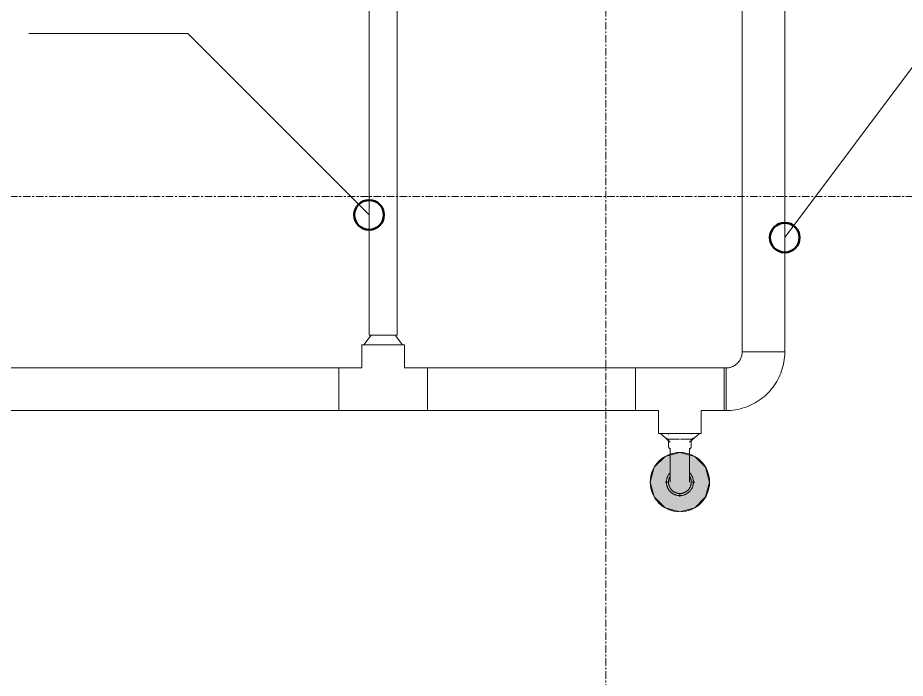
# Model space of a CAD drawing. Header units: inches. Extents: x -3679 to 241, y -496 to 1784.
# Drawn here: x -2050.6 to -1990.8, y 306.5 to 351 of the extents above; entities that cross this region are included whole.
import ezdxf

# ---------------------------------------------------------------- set-up
doc = ezdxf.new("R2010")
doc.units = ezdxf.units.IN
doc.header["$MEASUREMENT"] = 0
doc.linetypes.add('Grid Line', pattern=[0.875, 0.5, -0.125, 0.125, -0.125])
for name, color, linetype, lineweight in [('A-ANNO-NOTE', 250, 'Continuous', 9), ('G-ANNO-DIMS', 251, 'Continuous', 9), ('P-PIPE', 1, 'Continuous', 9), ('P-PIPE-CNTR', 1, 'Continuous', 9), ('S-GRID', 8, 'Continuous', 9)]:
    doc.layers.add(name, color=color, linetype=linetype, lineweight=lineweight)

# ---------------------------------------------------------------- blocks, each defined once
blk = doc.blocks.new('Victaulic-VicPress316-Elbow 90-45deg Style P568_P571 - Standard-V6-SECOND LEVEL')
at = {"layer": 'P-PIPE'}
for p, q in [((-388.767, 322.597), (-388.767, 322.182)), ((-387.234, 322.182), (-387.234, 322.597)), ((-387.228, 322.924), (-387.222, 322.924)), ((-388.658, 322.027), (-388.658, 321.136)), ((-387.343, 321.136), (-387.343, 322.03))]:
    blk.add_line(p, q, dxfattribs=at)
at = {"layer": 'P-PIPE', "flags": 128}
for points in [[(-388.767, 322.633), (-388.772, 322.633), (-388.778, 322.634), (-388.784, 322.634), (-388.79, 322.635), (-388.795, 322.636), (-388.801, 322.637), (-388.807, 322.639), (-388.812, 322.641), (-388.818, 322.643), (-388.823, 322.645), (-388.828, 322.647), (-388.834, 322.65), (-388.839, 322.653), (-388.844, 322.656), (-388.849, 322.659), (-388.853, 322.662), (-388.858, 322.666), (-388.862, 322.669), (-388.867, 322.673), (-388.871, 322.677), (-388.875, 322.682), (-388.879, 322.686), (-388.882, 322.691), (-388.886, 322.695), (-388.889, 322.7), (-388.892, 322.705), (-388.895, 322.71), (-388.897, 322.715), (-388.9, 322.721), (-388.902, 322.726)], [(-388.781, 322.924), (-388.775, 322.924), (-388.77, 322.924)], [(-388.76, 322.924), (-388.763, 322.924), (-388.766, 322.924), (-388.766, 322.924), (-388.767, 322.924)], [(-388.767, 322.924), (-388.766, 322.924), (-388.764, 322.924), (-388.761, 322.924)], [(-388.75, 322.633), (-388.755, 322.633), (-388.76, 322.633), (-388.763, 322.633), (-388.766, 322.633), (-388.766, 322.633), (-388.767, 322.633)], [(-388.767, 322.633), (-388.766, 322.633), (-388.764, 322.633), (-388.761, 322.633), (-388.757, 322.633), (-388.751, 322.633), (-388.745, 322.633), (-388.737, 322.633), (-388.728, 322.633), (-388.717, 322.633), (-388.706, 322.633), (-388.693, 322.633), (-388.68, 322.633), (-388.665, 322.633), (-388.649, 322.633), (-388.633, 322.633), (-388.615, 322.633), (-388.596, 322.633), (-388.576, 322.633), (-388.556, 322.633), (-388.534, 322.633), (-388.512, 322.633), (-388.488, 322.633), (-388.464, 322.633), (-388.44, 322.633), (-388.414, 322.633), (-388.388, 322.633), (-388.361, 322.633), (-388.334, 322.633), (-388.306, 322.633), (-388.278, 322.633), (-388.249, 322.633), (-388.22, 322.633), (-388.19, 322.633), (-388.16, 322.633), (-388.13, 322.633), (-388.1, 322.633), (-388.069, 322.633), (-388.039, 322.633), (-388.023, 322.633)], [(-387.969, 322.633), (-387.939, 322.633), (-387.908, 322.633), (-387.878, 322.633), (-387.848, 322.633), (-387.818, 322.633), (-387.788, 322.633), (-387.759, 322.633), (-387.73, 322.633), (-387.702, 322.633), (-387.674, 322.633), (-387.646, 322.633), (-387.619, 322.633), (-387.593, 322.633), (-387.567, 322.633), (-387.542, 322.633), (-387.518, 322.633), (-387.495, 322.633), (-387.472, 322.633), (-387.45, 322.633), (-387.429, 322.633), (-387.409, 322.633), (-387.39, 322.633), (-387.372, 322.633), (-387.355, 322.633), (-387.339, 322.633), (-387.324, 322.633), (-387.31, 322.633), (-387.297, 322.633), (-387.286, 322.633), (-387.275, 322.633), (-387.266, 322.633), (-387.257, 322.633), (-387.25, 322.633), (-387.245, 322.633), (-387.24, 322.633), (-387.237, 322.633), (-387.234, 322.633), (-387.234, 322.633), (-387.234, 322.633)], [(-387.234, 322.633), (-387.234, 322.633), (-387.236, 322.633), (-387.239, 322.633), (-387.243, 322.633), (-387.249, 322.633)], [(-387.234, 322.924), (-387.234, 322.924), (-387.236, 322.924), (-387.239, 322.924), (-387.243, 322.924)], [(-387.24, 322.924), (-387.237, 322.924), (-387.234, 322.924), (-387.234, 322.924), (-387.234, 322.924)], [(-387.099, 322.724), (-387.101, 322.718), (-387.104, 322.713), (-387.106, 322.708), (-387.109, 322.703), (-387.113, 322.698), (-387.116, 322.693), (-387.119, 322.689), (-387.123, 322.684), (-387.127, 322.68), (-387.131, 322.676), (-387.135, 322.672), (-387.14, 322.668), (-387.144, 322.664), (-387.149, 322.661), (-387.154, 322.657), (-387.158, 322.654), (-387.164, 322.651), (-387.169, 322.649), (-387.174, 322.646), (-387.179, 322.644), (-387.185, 322.642), (-387.19, 322.64), (-387.196, 322.638), (-387.202, 322.637), (-387.207, 322.636), (-387.213, 322.635), (-387.219, 322.634), (-387.225, 322.634), (-387.23, 322.633), (-387.234, 322.633)], [(-388.658, 321.964), (-388.666, 321.971), (-388.674, 321.978), (-388.682, 321.985), (-388.69, 321.993), (-388.698, 322.001), (-388.705, 322.009), (-388.711, 322.017), (-388.718, 322.026), (-388.724, 322.035), (-388.729, 322.045), (-388.735, 322.054), (-388.74, 322.064), (-388.744, 322.074), (-388.748, 322.084), (-388.752, 322.094), (-388.755, 322.105), (-388.758, 322.115), (-388.761, 322.126), (-388.763, 322.136), (-388.764, 322.147), (-388.765, 322.158), (-388.766, 322.169), (-388.767, 322.18), (-388.767, 322.182)], [(-387.234, 322.182), (-387.234, 322.171), (-387.234, 322.16), (-387.235, 322.149), (-387.237, 322.138), (-387.239, 322.128), (-387.241, 322.117), (-387.244, 322.106), (-387.247, 322.096), (-387.251, 322.086), (-387.255, 322.076), (-387.259, 322.066), (-387.264, 322.056), (-387.27, 322.046), (-387.275, 322.037), (-387.281, 322.028), (-387.287, 322.019), (-387.294, 322.01), (-387.301, 322.002), (-387.308, 321.994), (-387.316, 321.986), (-387.324, 321.979), (-387.332, 321.972), (-387.341, 321.965), (-387.343, 321.964)], [(-388.658, 321.136), (-388.658, 321.08), (-388.658, 321.024), (-388.658, 320.969), (-388.658, 320.914), (-388.658, 320.859), (-388.658, 320.805), (-388.658, 320.751), (-388.658, 320.698), (-388.658, 320.645), (-388.658, 320.593), (-388.658, 320.542), (-388.658, 320.493), (-388.658, 320.444), (-388.658, 320.396), (-388.658, 320.349), (-388.658, 320.304), (-388.658, 320.26), (-388.658, 320.217), (-388.658, 320.176), (-388.658, 320.137), (-388.658, 320.099), (-388.658, 320.062), (-388.658, 320.028), (-388.658, 319.995), (-388.658, 319.964), (-388.658, 319.934), (-388.658, 319.907), (-388.658, 319.882), (-388.658, 319.859), (-388.658, 319.837), (-388.658, 319.818), (-388.658, 319.801), (-388.658, 319.786), (-388.658, 319.774), (-388.658, 319.763), (-388.658, 319.755), (-388.658, 319.749), (-388.658, 319.745), (-388.658, 319.743), (-388.658, 319.743)], [(-387.343, 319.743), (-387.343, 319.744), (-387.343, 319.747), (-387.343, 319.753), (-387.343, 319.761), (-387.343, 319.771), (-387.343, 319.783), (-387.343, 319.797), (-387.343, 319.814), (-387.343, 319.832), (-387.343, 319.853), (-387.343, 319.875), (-387.343, 319.9), (-387.343, 319.927), (-387.343, 319.956), (-387.343, 319.986), (-387.343, 320.018), (-387.343, 320.053), (-387.343, 320.089), (-387.343, 320.126), (-387.343, 320.165), (-387.343, 320.206), (-387.343, 320.248), (-387.343, 320.292), (-387.343, 320.337), (-387.343, 320.383), (-387.343, 320.431), (-387.343, 320.479), (-387.343, 320.529), (-387.343, 320.58), (-387.343, 320.631), (-387.343, 320.683), (-387.343, 320.736), (-387.343, 320.79), (-387.343, 320.844), (-387.343, 320.899), (-387.343, 320.954), (-387.343, 321.009), (-387.343, 321.065), (-387.343, 321.121), (-387.343, 321.136)], [(-388.658, 320.375), (-388.679, 320.352), (-388.703, 320.324), (-388.726, 320.295), (-388.747, 320.266), (-388.767, 320.236), (-388.787, 320.204), (-388.804, 320.173), (-388.821, 320.14), (-388.836, 320.107), (-388.85, 320.073), (-388.863, 320.039), (-388.874, 320.004), (-388.883, 319.969), (-388.892, 319.934), (-388.899, 319.898), (-388.904, 319.862), (-388.908, 319.825), (-388.911, 319.789), (-388.912, 319.753), (-388.912, 319.716), (-388.91, 319.68), (-388.907, 319.643), (-388.902, 319.607), (-388.896, 319.571), (-388.888, 319.536), (-388.879, 319.5), (-388.869, 319.465), (-388.857, 319.431), (-388.844, 319.397), (-388.829, 319.363), (-388.813, 319.33), (-388.796, 319.298), (-388.778, 319.267), (-388.758, 319.236), (-388.737, 319.206), (-388.715, 319.177), (-388.692, 319.149), (-388.668, 319.122), (-388.642, 319.095), (-388.616, 319.07), (-388.589, 319.046), (-388.56, 319.023), (-388.531, 319.001), (-388.501, 318.981), (-388.47, 318.961), (-388.439, 318.943), (-388.406, 318.926), (-388.373, 318.911), (-388.34, 318.896), (-388.306, 318.883), (-388.271, 318.872), (-388.236, 318.862), (-388.2, 318.853), (-388.165, 318.846), (-388.129, 318.84), (-388.092, 318.836), (-388.056, 318.833), (-388.02, 318.831), (-388, 318.831)], [(-388.661, 320.131), (-388.676, 320.104), (-388.69, 320.077), (-388.703, 320.049), (-388.714, 320.021), (-388.725, 319.992), (-388.734, 319.963), (-388.743, 319.933), (-388.75, 319.903), (-388.755, 319.873), (-388.76, 319.843), (-388.763, 319.812), (-388.766, 319.782), (-388.766, 319.751), (-388.766, 319.72), (-388.765, 319.69), (-388.762, 319.659), (-388.758, 319.629), (-388.753, 319.599), (-388.746, 319.569), (-388.739, 319.539), (-388.73, 319.51), (-388.72, 319.481), (-388.709, 319.452), (-388.697, 319.424), (-388.684, 319.396), (-388.669, 319.369), (-388.654, 319.343), (-388.637, 319.317), (-388.62, 319.292), (-388.601, 319.267), (-388.582, 319.244), (-388.561, 319.221), (-388.54, 319.199), (-388.518, 319.178), (-388.495, 319.157), (-388.471, 319.138), (-388.446, 319.12), (-388.421, 319.102), (-388.395, 319.086), (-388.369, 319.071), (-388.341, 319.057), (-388.314, 319.043), (-388.285, 319.031), (-388.257, 319.021), (-388.228, 319.011), (-388.198, 319.002), (-388.168, 318.995), (-388.138, 318.989), (-388.108, 318.984), (-388.078, 318.98), (-388.047, 318.978), (-388.017, 318.976), (-388, 318.976)], [(-388, 318.831), (-387.964, 318.832), (-387.927, 318.834), (-387.891, 318.837), (-387.855, 318.842), (-387.819, 318.849), (-387.783, 318.857), (-387.748, 318.866), (-387.713, 318.877), (-387.679, 318.889), (-387.645, 318.903), (-387.612, 318.918), (-387.579, 318.934), (-387.547, 318.951), (-387.516, 318.97), (-387.485, 318.99), (-387.455, 319.011), (-387.427, 319.034), (-387.399, 319.057), (-387.372, 319.082), (-387.346, 319.107), (-387.321, 319.134), (-387.297, 319.162), (-387.274, 319.19), (-387.253, 319.22), (-387.233, 319.25), (-387.213, 319.281), (-387.196, 319.313), (-387.179, 319.345), (-387.164, 319.379), (-387.15, 319.412), (-387.137, 319.447), (-387.126, 319.481), (-387.117, 319.516), (-387.108, 319.552), (-387.101, 319.588), (-387.096, 319.624), (-387.092, 319.66), (-387.089, 319.696), (-387.088, 319.733), (-387.088, 319.769), (-387.09, 319.806), (-387.093, 319.842), (-387.098, 319.878), (-387.104, 319.914), (-387.112, 319.95), (-387.121, 319.985), (-387.131, 320.02), (-387.143, 320.055), (-387.156, 320.089), (-387.171, 320.122), (-387.187, 320.155), (-387.204, 320.187), (-387.222, 320.219), (-387.242, 320.25), (-387.263, 320.28), (-387.285, 320.309), (-387.308, 320.337), (-387.332, 320.364)], [(-388, 318.976), (-387.969, 318.977), (-387.939, 318.979), (-387.908, 318.982), (-387.878, 318.986), (-387.848, 318.992), (-387.818, 318.998), (-387.788, 319.006), (-387.759, 319.015), (-387.73, 319.025), (-387.702, 319.037), (-387.674, 319.049), (-387.646, 319.063), (-387.619, 319.078), (-387.593, 319.093), (-387.567, 319.11), (-387.542, 319.128), (-387.518, 319.147), (-387.495, 319.167), (-387.472, 319.187), (-387.45, 319.209), (-387.429, 319.231), (-387.409, 319.254), (-387.39, 319.278), (-387.372, 319.303), (-387.355, 319.329), (-387.339, 319.355), (-387.324, 319.382), (-387.31, 319.409), (-387.297, 319.437), (-387.286, 319.465), (-387.275, 319.494), (-387.266, 319.523), (-387.257, 319.553), (-387.25, 319.582), (-387.245, 319.613), (-387.24, 319.643), (-387.237, 319.673), (-387.234, 319.704), (-387.234, 319.735), (-387.234, 319.765), (-387.235, 319.796), (-387.238, 319.826), (-387.242, 319.857), (-387.247, 319.887), (-387.254, 319.917), (-387.261, 319.947), (-387.27, 319.976), (-387.28, 320.005), (-387.291, 320.034), (-387.303, 320.062), (-387.316, 320.089), (-387.331, 320.116), (-387.343, 320.137)]]:
    blk.add_lwpolyline(points, dxfattribs=at)
blk = doc.blocks.new('Elbow - Welded - Generic - Standard-1127339-SECOND LEVEL')
at = {"layer": 'P-PIPE'}
for p, q in [((-1.388, 2.52), (-1.245, 2.52)), ((-1.244, 2.52), (-1.017, 2.52)), ((-1.016, 2.52), (-0.719, 2.52)), ((-0.719, 2.52), (-0.372, 2.52)), ((-0.372, 2.52), (0.372, 2.52)), ((0.372, 2.52), (0.719, 2.52)), ((0.719, 2.52), (1.016, 2.52)), ((1.017, 2.52), (1.244, 2.52)), ((1.245, 2.52), (1.388, 2.52)), ((-2.52, 1.245), (-2.52, 1.388)), ((-2.52, 1.017), (-2.52, 1.244)), ((-2.52, 0.719), (-2.52, 1.016)), ((-2.52, 0.372), (-2.52, 0.719)), ((-2.52, -0.372), (-2.52, 0.372)), ((-2.52, -0.719), (-2.52, -0.372)), ((-2.52, -1.016), (-2.52, -0.719)), ((-2.52, -1.244), (-2.52, -1.017)), ((-2.52, -1.388), (-2.52, -1.245))]:
    blk.add_line(p, q, dxfattribs=at)
at = {"layer": 'P-PIPE', "flags": 128}
for points in [[(-2.52, -1.437), (-2.361, -1.434), (-2.203, -1.424), (-2.046, -1.409), (-1.889, -1.386), (-1.734, -1.358), (-1.579, -1.324), (-1.426, -1.283), (-1.275, -1.236), (-1.126, -1.183), (-0.979, -1.125), (-0.834, -1.06), (-0.693, -0.99), (-0.554, -0.914), (-0.418, -0.833), (-0.286, -0.746), (-0.157, -0.654), (-0.032, -0.557), (0.089, -0.455), (0.206, -0.348), (0.319, -0.237), (0.427, -0.121), (0.53, -0.001), (0.628, 0.123), (0.722, 0.25), (0.81, 0.382), (0.893, 0.517), (0.97, 0.655), (1.042, 0.796), (1.108, 0.94), (1.168, 1.086), (1.222, 1.235), (1.271, 1.385), (1.313, 1.538), (1.349, 1.692), (1.379, 1.847), (1.403, 2.004), (1.421, 2.161), (1.432, 2.319), (1.437, 2.477), (1.437, 2.52)], [(-1.437, 2.52), (-1.438, 2.476), (-1.44, 2.433), (-1.445, 2.39), (-1.451, 2.347), (-1.459, 2.305), (-1.468, 2.262), (-1.479, 2.22), (-1.492, 2.179), (-1.506, 2.138), (-1.522, 2.098), (-1.54, 2.059), (-1.559, 2.02), (-1.58, 1.982), (-1.602, 1.945), (-1.626, 1.908), (-1.651, 1.873), (-1.678, 1.839), (-1.706, 1.806), (-1.735, 1.774), (-1.765, 1.743), (-1.797, 1.713), (-1.83, 1.685), (-1.864, 1.658), (-1.899, 1.633), (-1.935, 1.609), (-1.972, 1.586), (-2.009, 1.565), (-2.048, 1.545), (-2.087, 1.527), (-2.127, 1.511), (-2.168, 1.496), (-2.209, 1.482), (-2.251, 1.471), (-2.293, 1.461), (-2.336, 1.453), (-2.378, 1.446), (-2.422, 1.441), (-2.465, 1.438), (-2.508, 1.437), (-2.52, 1.437)]]:
    blk.add_lwpolyline(points, dxfattribs=at)

msp = doc.modelspace()

# ---------------------------------------------------------------- hatches: boundary and pattern name
at = {"layer": 'A-ANNO-NOTE'}
msp.add_hatch(color=256, dxfattribs=at).paths.add_polyline_path([(-2006.003, 317.743), (-2005.003, 318.011), (-2004.271, 318.743), (-2004.003, 319.743), (-2004.271, 320.743), (-2005.003, 321.475), (-2006.003, 321.743), (-2007.003, 321.475), (-2007.735, 320.743), (-2008.003, 319.743), (-2007.735, 318.743), (-2007.003, 318.011)], flags=0)
h = msp.add_hatch(color=256, dxfattribs=at)
edge = h.paths.add_edge_path(flags=0)
edge.add_arc((-2006.003, 319.743), 2, 0, 360)

# ---------------------------------------------------------------- linework, layer by layer
for p, q in [((-2007.003, 321.475), (-2007.735, 320.743)), ((-2006.003, 321.743), (-2007.003, 321.475)), ((-2005.003, 321.475), (-2006.003, 321.743)), ((-2004.271, 320.743), (-2005.003, 321.475)), ((-2007.735, 320.743), (-2008.003, 319.743)), ((-2004.003, 319.743), (-2004.271, 320.743)), ((-2008.003, 319.743), (-2007.735, 318.743)), ((-2004.271, 318.743), (-2004.003, 319.743)), ((-2007.735, 318.743), (-2007.003, 318.011)), ((-2005.003, 318.011), (-2004.271, 318.743)), ((-2007.003, 318.011), (-2006.003, 317.743)), ((-2006.003, 317.743), (-2005.003, 318.011))]:
    msp.add_line(p, q, dxfattribs=at)
msp.add_circle((-2006.003, 319.743), 2, dxfattribs=at)
at = {"layer": 'G-ANNO-DIMS'}
for p, q in [((-2039.167, 349.966), (-2049.871, 349.966)), ((-2026.95, 337.748), (-2039.167, 349.966)), ((-1998.935, 336.217), (-1988.515, 350.146))]:
    msp.add_line(p, q, dxfattribs=at)
at = {"layer": 'G-ANNO-DIMS', "lineweight": 50}
for centre in [(-2026.95, 337.748), (-1998.935, 336.217)]:
    msp.add_circle(centre, 1, dxfattribs=at)
at = {"layer": 'P-PIPE'}
for p, q in [((-2001.81, 371.085), (-2001.81, 328.52)), ((-1998.935, 328.52), (-1998.935, 371.087)), ((-2026.95, 369.499), (-2026.95, 329.648)), ((-2025.05, 329.648), (-2025.05, 369.499)), ((-2026.813, 329.648), (-2027.313, 328.992)), ((-2025.05, 329.648), (-2026.95, 329.648)), ((-2024.688, 328.992), (-2025.188, 329.648)), ((-2027.437, 328.992), (-2027.437, 327.437)), ((-2027.437, 328.992), (-2024.563, 328.992)), ((-2024.563, 327.437), (-2024.563, 328.992)), ((-2001.761, 328.52), (-2001.81, 328.52)), ((-1998.935, 328.52), (-2001.761, 328.52)), ((-2028.992, 327.437), (-2129.008, 327.437)), ((-2027.437, 327.437), (-2028.992, 327.437)), ((-2028.992, 327.437), (-2028.992, 326.719)), ((-2028.992, 327.245), (-2028.992, 327.388)), ((-2028.992, 327.017), (-2028.992, 327.244)), ((-2023.008, 327.437), (-2024.563, 327.437)), ((-2008.995, 327.437), (-2023.008, 327.437)), ((-2023.008, 326.719), (-2023.008, 327.437)), ((-2023.008, 327.388), (-2023.008, 327.245)), ((-2023.008, 327.244), (-2023.008, 327.017)), ((-2003.011, 327.437), (-2008.995, 327.437)), ((-2008.995, 327.437), (-2008.995, 325.281)), ((-2008.995, 327.245), (-2008.995, 327.388)), ((-2008.995, 327.017), (-2008.995, 327.244)), ((-2002.892, 327.437), (-2003.011, 327.437)), ((-2003.011, 325.281), (-2003.011, 327.437)), ((-2003.011, 327.388), (-2003.011, 327.245)), ((-2003.011, 327.244), (-2003.011, 327.017)), ((-2002.892, 327.437), (-2002.892, 327.389)), ((-2002.892, 327.388), (-2002.892, 324.562)), ((-2028.992, 326.719), (-2028.992, 327.016)), ((-2028.992, 326.372), (-2028.992, 326.719)), ((-2028.992, 326.719), (-2028.992, 324.562)), ((-2023.008, 327.016), (-2023.008, 326.719)), ((-2023.008, 324.562), (-2023.008, 326.719)), ((-2023.008, 326.719), (-2023.008, 326.372)), ((-2008.995, 326.719), (-2008.995, 327.016)), ((-2008.995, 326.372), (-2008.995, 326.719)), ((-2003.011, 327.016), (-2003.011, 326.719)), ((-2003.011, 326.719), (-2003.011, 326.372)), ((-2028.992, 325.628), (-2028.992, 326.372)), ((-2023.008, 326.372), (-2023.008, 325.628)), ((-2008.995, 325.628), (-2008.995, 326.372)), ((-2003.011, 326.372), (-2003.011, 325.628)), ((-2028.992, 325.281), (-2028.992, 325.628)), ((-2023.008, 325.628), (-2023.008, 325.281)), ((-2008.995, 325.281), (-2008.995, 325.628)), ((-2003.011, 325.628), (-2003.011, 325.281)), ((-2028.992, 324.984), (-2028.992, 325.281)), ((-2028.992, 324.756), (-2028.992, 324.983)), ((-2023.008, 325.281), (-2023.008, 324.984)), ((-2023.008, 324.983), (-2023.008, 324.756)), ((-2008.995, 324.984), (-2008.995, 325.281)), ((-2008.995, 325.281), (-2008.995, 324.562)), ((-2008.995, 324.756), (-2008.995, 324.983)), ((-2003.011, 324.562), (-2003.011, 325.281)), ((-2003.011, 325.281), (-2003.011, 324.984)), ((-2003.011, 324.983), (-2003.011, 324.756)), ((-2129.008, 324.562), (-2028.992, 324.562)), ((-2028.992, 324.612), (-2028.992, 324.755)), ((-2028.992, 324.563), (-2023.008, 324.563)), ((-2023.008, 324.755), (-2023.008, 324.612)), ((-2023.008, 324.562), (-2008.995, 324.562)), ((-2008.995, 324.612), (-2008.995, 324.755)), ((-2008.995, 324.563), (-2007.44, 324.563)), ((-2007.44, 324.563), (-2007.44, 323.008)), ((-2004.566, 324.563), (-2003.011, 324.563)), ((-2004.566, 323.008), (-2004.566, 324.563)), ((-2003.011, 324.755), (-2003.011, 324.612)), ((-2003.011, 324.562), (-2002.892, 324.562)), ((-2004.566, 323.008), (-2007.44, 323.008)), ((-2007.315, 323.008), (-2006.653, 322.429)), ((-2005.352, 322.429), (-2004.69, 323.008))]:
    msp.add_line(p, q, dxfattribs=at)
at = {"layer": 'P-PIPE-CNTR'}
for p, q in [((-2007.003, 319.743), (-2006.739, 319.743)), ((-2005.267, 319.743), (-2005.003, 319.743)), ((-2006.003, 318.743), (-2006.003, 319.005))]:
    msp.add_line(p, q, dxfattribs=at)
at = {"layer": 'S-GRID', "linetype": 'Grid Line'}
for p, q in [((-2011, 1771.743), (-2011, -484.257)), ((-3666.394, 339), (226, 339))]:
    msp.add_line(p, q, dxfattribs=at)

# ---------------------------------------------------------------- block references
at = {"layer": 'P-PIPE'}
for name, p in [('Elbow - Welded - Generic - Standard-1127339-SECOND LEVEL', (-2000.372, 326)), ('Victaulic-VicPress316-Elbow 90-45deg Style P568_P571 - Standard-V6-SECOND LEVEL', (-1618.003, 0))]:
    msp.add_blockref(name, p, dxfattribs=at)

doc.saveas('drawing.dxf')
